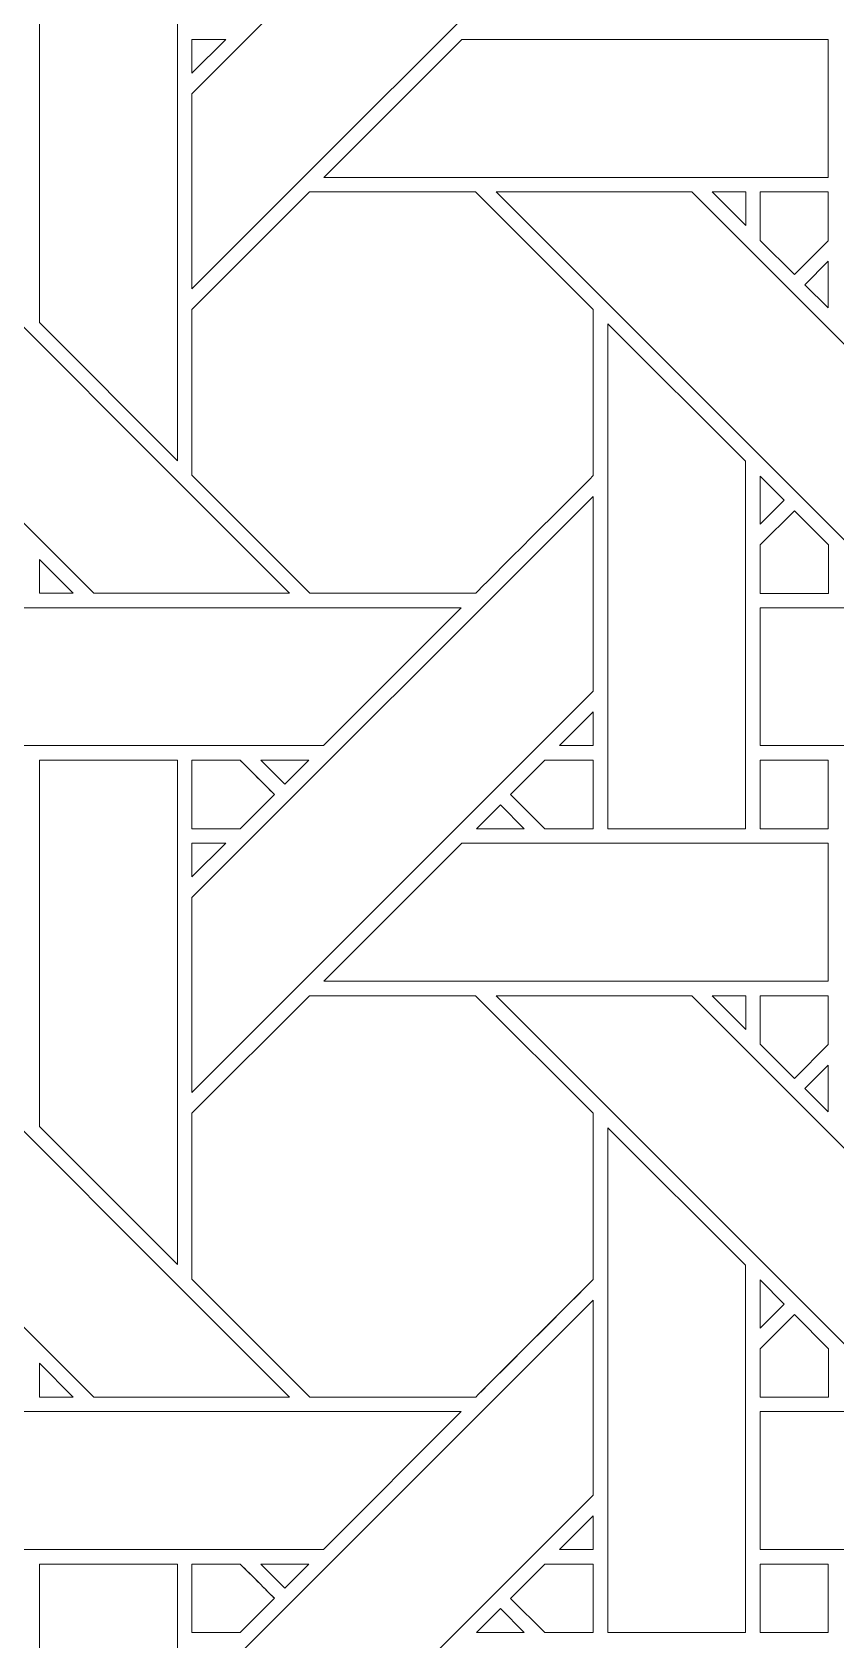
# Model space of a CAD drawing. Header units: inches. Extents: x 4.9 to 19.9, y 1.6 to 16.6.
# Drawn here: x 7.688 to 8.637, y 9.046 to 10.943 of the extents above; entities that cross this region are included whole.
import ezdxf

# ---------------------------------------------------------------- set-up
doc = ezdxf.new("R2010")
doc.units = ezdxf.units.IN
doc.header["$MEASUREMENT"] = 0
doc.layers.add('Design', color=7, linetype='Continuous', lineweight=0)

msp = doc.modelspace()

# ---------------------------------------------------------------- linework, layer by layer
at = {"layer": 'Design'}
for points, knots in [([(4.882854037814669, 16.59476386176223), (4.882854037814669, 16.59476386176223), (4.882854037814669, 1.594763861762152), (4.882854037814669, 1.594763861762152), (4.882854037814669, 1.594763861762152), (19.88285319010416, 1.594763861762152), (19.88285319010416, 1.594763861762152), (19.88285319010416, 1.594763861762152), (19.88285319010416, 16.59476386176223), (19.88285319010416, 16.59476386176223), (19.88285319010416, 16.59476386176223), (4.882854037814669, 16.59476386176223), (4.882854037814669, 16.59476386176223)], [0, 0, 0, 0, 1, 1, 1, 2, 2, 2, 3, 3, 3, 4, 4, 4, 4]), ([(5.683952837729848, 15.79366501657361), (5.683952837729848, 15.79366501657361), (5.683952837729848, 2.395862706950664), (5.683952837729848, 2.395862706950664), (5.683952837729848, 2.395862706950664), (19.08175439018904, 2.395862706950664), (19.08175439018904, 2.395862706950664), (19.08175439018904, 2.395862706950664), (19.08175439018904, 15.79366501657361), (19.08175439018904, 15.79366501657361), (19.08175439018904, 15.79366501657361), (5.683952837729848, 15.79366501657361), (5.683952837729848, 15.79366501657361)], [0, 0, 0, 0, 1, 1, 1, 2, 2, 2, 3, 3, 3, 4, 4, 4, 4]), ([(7.8767581515842, 10.87054612901475), (7.8767581515842, 10.87054612901475), (8.350429111056858, 11.34413486056857), (8.350429111056858, 11.34413486056857), (8.350429111056858, 11.34413486056857), (8.350429111056858, 11.11409929063585), (8.350429111056858, 11.11409929063585), (8.350429111056858, 11.11409929063585), (7.8767581515842, 10.64044867621527), (7.8767581515842, 10.64044867621527), (7.8767581515842, 10.64044867621527), (7.8767581515842, 10.87054612901475), (7.8767581515842, 10.87054612901475)], [0, 0, 0, 0, 1, 1, 1, 2, 2, 2, 3, 3, 3, 4, 4, 4, 4]), ([(7.859613206651475, 11.03264702690972), (7.859613206651475, 11.03264702690972), (7.859613206651475, 10.43753729926215), (7.859613206651475, 10.43753729926215), (7.859613206651475, 10.43753729926215), (7.696695115831162, 10.60045454237196), (7.696695115831162, 10.60045454237196), (7.696695115831162, 10.60045454237196), (7.696695115831162, 11.03264702690972), (7.696695115831162, 11.03264702690972), (7.696695115831162, 11.03264702690972), (7.859613206651475, 11.03264702690972), (7.859613206651475, 11.03264702690972)], [0, 0, 0, 0, 1, 1, 1, 2, 2, 2, 3, 3, 3, 4, 4, 4, 4]), ([(7.91658952501085, 10.93473731146918), (7.91658952501085, 10.93473731146918), (7.8767581515842, 10.89490593804253), (7.8767581515842, 10.89490593804253), (7.8767581515842, 10.89490593804253), (7.8767581515842, 10.93473731146918), (7.8767581515842, 10.93473731146918), (7.8767581515842, 10.93473731146918), (7.91658952501085, 10.93473731146918), (7.91658952501085, 10.93473731146918)], [0, 0, 0, 0, 1, 1, 1, 2, 2, 2, 3, 3, 3, 3]), ([(8.19544728597005, 10.93472968207465), (8.19544728597005, 10.93472968207465), (8.627877977159288, 10.93472968207465), (8.627877977159288, 10.93472968207465), (8.627877977159288, 10.93472968207465), (8.627877977159288, 10.77190738254123), (8.627877977159288, 10.77190738254123), (8.627877977159288, 10.77190738254123), (8.032591078016493, 10.77190738254123), (8.032591078016493, 10.77190738254123), (8.032591078016493, 10.77190738254123), (8.19544728597005, 10.93472968207465), (8.19544728597005, 10.93472968207465)], [0, 0, 0, 0, 1, 1, 1, 2, 2, 2, 3, 3, 3, 4, 4, 4, 4]), ([(7.518123202853732, 10.75478956434462), (7.518123202853732, 10.75478956434462), (7.991772969563801, 10.28113979763455), (7.991772969563801, 10.28113979763455), (7.991772969563801, 10.28113979763455), (7.760737101236978, 10.28113979763455), (7.760737101236978, 10.28113979763455), (7.760737101236978, 10.28113979763455), (7.287182278103298, 10.75478956434462), (7.287182278103298, 10.75478956434462), (7.287182278103298, 10.75478956434462), (7.518123202853732, 10.75478956434462), (7.518123202853732, 10.75478956434462)], [0, 0, 0, 0, 1, 1, 1, 2, 2, 2, 3, 3, 3, 4, 4, 4, 4]), ([(8.01541561550564, 10.75478786892361), (8.01541561550564, 10.75478786892361), (8.211630079481337, 10.75478786892361), (8.211630079481337, 10.75478786892361), (8.211630079481337, 10.75478786892361), (8.350378248426649, 10.61606682671441), (8.350378248426649, 10.61606682671441), (8.350378248426649, 10.61606682671441), (8.350378248426649, 10.41985236273871), (8.350378248426649, 10.41985236273871), (8.332578870985243, 10.40191735161675), (8.220651414659288, 10.29017723931206), (8.211667378743488, 10.28116522894965), (8.211667378743488, 10.28116522894965), (8.015956454806858, 10.28116522894965), (8.015956454806858, 10.28116522894965), (8.015956454806858, 10.28116522894965), (7.876714918348524, 10.42040337456597), (7.876714918348524, 10.42040337456597), (7.876714918348524, 10.42040337456597), (7.876714918348524, 10.61607021755642), (7.876714918348524, 10.61607021755642), (7.876714918348524, 10.61607021755642), (8.01541561550564, 10.75478786892361), (8.01541561550564, 10.75478786892361)], [0, 0, 0, 0, 1, 1, 1, 2, 2, 2, 3, 3, 3, 4, 4, 4, 5, 5, 5, 6, 6, 6, 7, 7, 7, 8, 8, 8, 8]), ([(7.876714918348524, 10.61607021755642), (7.876714918348524, 10.61607021755642), (8.01541561550564, 10.75478786892361), (8.01541561550564, 10.75478786892361), (8.01541561550564, 10.75478786892361), (8.211630079481337, 10.75478786892361), (8.211630079481337, 10.75478786892361), (8.211630079481337, 10.75478786892361), (8.350378248426649, 10.61606682671441), (8.350378248426649, 10.61606682671441), (8.350378248426649, 10.61606682671441), (8.350378248426649, 10.41985236273871), (8.350378248426649, 10.41985236273871), (8.332538180881077, 10.40188344319661), (8.220631069607204, 10.29014926486545), (8.211667378743488, 10.28116522894965), (8.211667378743488, 10.28116522894965), (8.015956454806858, 10.28116522894965), (8.015956454806858, 10.28116522894965), (8.015956454806858, 10.28116522894965), (7.876714918348524, 10.42040337456597), (7.876714918348524, 10.42040337456597), (7.876714918348524, 10.42040337456597), (7.876714918348524, 10.61607021755642), (7.876714918348524, 10.61607021755642)], [0, 0, 0, 0, 1, 1, 1, 2, 2, 2, 3, 3, 3, 4, 4, 4, 5, 5, 5, 6, 6, 6, 7, 7, 7, 8, 8, 8, 8]), ([(8.466851976182724, 10.75478956434462), (8.466851976182724, 10.75478956434462), (8.940494961208765, 10.28113979763455), (8.940494961208765, 10.28113979763455), (8.940494961208765, 10.28113979763455), (8.709465874565971, 10.28113979763455), (8.709465874565971, 10.28113979763455), (8.709465874565971, 10.28113979763455), (8.235904269748264, 10.75478956434462), (8.235904269748264, 10.75478956434462), (8.235904269748264, 10.75478956434462), (8.466851976182724, 10.75478956434462), (8.466851976182724, 10.75478956434462)], [0, 0, 0, 0, 1, 1, 1, 2, 2, 2, 3, 3, 3, 4, 4, 4, 4]), ([(8.530409918891058, 10.75478278266059), (8.530409918891058, 10.75478278266059), (8.530409918891058, 10.71495140923394), (8.530409918891058, 10.71495140923394), (8.530409918891058, 10.71495140923394), (8.490966796875, 10.75478278266059), (8.490966796875, 10.75478278266059), (8.490966796875, 10.75478278266059), (8.530409918891058, 10.75478278266059), (8.530409918891058, 10.75478278266059)], [0, 0, 0, 0, 1, 1, 1, 2, 2, 2, 3, 3, 3, 3]), ([(8.62783728705512, 10.75480482313368), (8.62783728705512, 10.75480482313368), (8.62783728705512, 10.69720543755425), (8.62783728705512, 10.69720543755425), (8.62783728705512, 10.69720543755425), (8.58790757921007, 10.65725877549913), (8.58790757921007, 10.65725877549913), (8.58790757921007, 10.65725877549913), (8.54757605658637, 10.69759707980685), (8.54757605658637, 10.69759707980685), (8.54757605658637, 10.69759707980685), (8.54757605658637, 10.75480482313368), (8.54757605658637, 10.75480482313368), (8.54757605658637, 10.75480482313368), (8.62783728705512, 10.75480482313368), (8.62783728705512, 10.75480482313368)], [0, 0, 0, 0, 1, 1, 1, 2, 2, 2, 3, 3, 3, 4, 4, 4, 5, 5, 5, 5]), ([(8.58790757921007, 10.65725877549913), (8.58790757921007, 10.65725877549913), (8.54757605658637, 10.69759707980685), (8.54757605658637, 10.69759707980685), (8.54757605658637, 10.69759707980685), (8.54757605658637, 10.75480482313368), (8.54757605658637, 10.75480482313368), (8.54757605658637, 10.75480482313368), (8.62783728705512, 10.75480482313368), (8.62783728705512, 10.75480482313368), (8.62783728705512, 10.75480482313368), (8.62783728705512, 10.69720543755425), (8.62783728705512, 10.69720543755425), (8.62783728705512, 10.69720543755425), (8.58790757921007, 10.65725877549913), (8.58790757921007, 10.65725877549913)], [0, 0, 0, 0, 1, 1, 1, 2, 2, 2, 3, 3, 3, 4, 4, 4, 5, 5, 5, 5]), ([(8.627877977159288, 10.67294311523437), (8.627877977159288, 10.67294311523437), (8.627877977159288, 10.61778344048394), (8.627877977159288, 10.61778344048394), (8.627877977159288, 10.61778344048394), (8.60011461046007, 10.6451661851671), (8.60011461046007, 10.6451661851671), (8.60011461046007, 10.6451661851671), (8.627877977159288, 10.67294311523437), (8.627877977159288, 10.67294311523437)], [0, 0, 0, 0, 1, 1, 1, 2, 2, 2, 3, 3, 3, 3]), ([(8.530328538682724, 10.43682946099175), (8.530328538682724, 10.43682946099175), (8.530328538682724, 10.00313991970486), (8.530328538682724, 10.00313991970486), (8.530328538682724, 10.00313991970486), (8.367567274305555, 10.00313991970486), (8.367567274305555, 10.00313991970486), (8.367567274305555, 10.00313991970486), (8.367567274305555, 10.59896426730685), (8.367567274305555, 10.59896426730685), (8.367567274305555, 10.59896426730685), (8.530328538682724, 10.43682946099175), (8.530328538682724, 10.43682946099175)], [0, 0, 0, 0, 1, 1, 1, 2, 2, 2, 3, 3, 3, 4, 4, 4, 4]), ([(8.54763709174262, 10.36257849799262), (8.54763709174262, 10.36257849799262), (8.54763709174262, 10.4193369547526), (8.54763709174262, 10.4193369547526), (8.54763709174262, 10.4193369547526), (8.57582261827257, 10.39075639512804), (8.57582261827257, 10.39075639512804), (8.57582261827257, 10.39075639512804), (8.54763709174262, 10.36257849799262), (8.54763709174262, 10.36257849799262)], [0, 0, 0, 0, 1, 1, 1, 2, 2, 2, 3, 3, 3, 3]), ([(7.8767581515842, 9.92181650797526), (7.8767581515842, 9.92181650797526), (8.350429111056858, 10.39540523952908), (8.350429111056858, 10.39540523952908), (8.350429111056858, 10.39540523952908), (8.350429111056858, 10.16536966959635), (8.350429111056858, 10.16536966959635), (8.350429111056858, 10.16536966959635), (7.8767581515842, 9.691719902886282), (7.8767581515842, 9.691719902886282), (7.8767581515842, 9.691719902886282), (7.8767581515842, 9.92181650797526), (7.8767581515842, 9.92181650797526)], [0, 0, 0, 0, 1, 1, 1, 2, 2, 2, 3, 3, 3, 4, 4, 4, 4]), ([(8.54759301079644, 10.28092363145616), (8.54759301079644, 10.28092363145616), (8.54759301079644, 10.3382093641493), (8.54759301079644, 10.3382093641493), (8.54759301079644, 10.3382093641493), (8.587921142578125, 10.378540886773), (8.587921142578125, 10.378540886773), (8.587921142578125, 10.378540886773), (8.628248426649305, 10.33821614583333), (8.628248426649305, 10.33821614583333), (8.628248426649305, 10.33821614583333), (8.628248426649305, 10.28092363145616), (8.628248426649305, 10.28092363145616), (8.628248426649305, 10.28092363145616), (8.54759301079644, 10.28092363145616), (8.54759301079644, 10.28092363145616)], [0, 0, 0, 0, 1, 1, 1, 2, 2, 2, 3, 3, 3, 4, 4, 4, 5, 5, 5, 5]), ([(8.587921142578125, 10.378540886773), (8.587921142578125, 10.378540886773), (8.628248426649305, 10.33821614583333), (8.628248426649305, 10.33821614583333), (8.628248426649305, 10.33821614583333), (8.628248426649305, 10.28092363145616), (8.628248426649305, 10.28092363145616), (8.628248426649305, 10.28092363145616), (8.54759301079644, 10.28092363145616), (8.54759301079644, 10.28092363145616), (8.54759301079644, 10.28092363145616), (8.54759301079644, 10.3382093641493), (8.54759301079644, 10.3382093641493), (8.54759301079644, 10.3382093641493), (8.587921142578125, 10.378540886773), (8.587921142578125, 10.378540886773)], [0, 0, 0, 0, 1, 1, 1, 2, 2, 2, 3, 3, 3, 4, 4, 4, 5, 5, 5, 5]), ([(7.696811252170138, 10.28113301595052), (7.696811252170138, 10.28113301595052), (7.696811252170138, 10.3209228515625), (7.696811252170138, 10.3209228515625), (7.696811252170138, 10.3209228515625), (7.73653327094184, 10.28113301595052), (7.73653327094184, 10.28113301595052), (7.73653327094184, 10.28113301595052), (7.696811252170138, 10.28113301595052), (7.696811252170138, 10.28113301595052)], [0, 0, 0, 0, 1, 1, 1, 2, 2, 2, 3, 3, 3, 3]), ([(7.598908318413627, 10.10119205050998), (7.598908318413627, 10.10119205050998), (7.598908318413627, 10.26387871636284), (7.598908318413627, 10.26387871636284), (7.598908318413627, 10.26387871636284), (8.19460974799262, 10.26387871636284), (8.19460974799262, 10.26387871636284), (8.19460974799262, 10.26387871636284), (8.031876458062065, 10.10119205050998), (8.031876458062065, 10.10119205050998), (8.031876458062065, 10.10119205050998), (7.598908318413627, 10.10119205050998), (7.598908318413627, 10.10119205050998)], [0, 0, 0, 0, 1, 1, 1, 2, 2, 2, 3, 3, 3, 4, 4, 4, 4]), ([(8.54763709174262, 10.10119205050998), (8.54763709174262, 10.10119205050998), (8.54763709174262, 10.26387871636284), (8.54763709174262, 10.26387871636284), (8.54763709174262, 10.26387871636284), (9.143346150716145, 10.26387871636284), (9.143346150716145, 10.26387871636284), (9.143346150716145, 10.26387871636284), (8.980605231391058, 10.10119205050998), (8.980605231391058, 10.10119205050998), (8.980605231391058, 10.10119205050998), (8.54763709174262, 10.10119205050998), (8.54763709174262, 10.10119205050998)], [0, 0, 0, 0, 1, 1, 1, 2, 2, 2, 3, 3, 3, 4, 4, 4, 4]), ([(8.310658772786457, 10.10121239556206), (8.310658772786457, 10.10121239556206), (8.350435892740885, 10.14098273383246), (8.350435892740885, 10.14098273383246), (8.350435892740885, 10.14098273383246), (8.350435892740885, 10.10121239556206), (8.350435892740885, 10.10121239556206), (8.350435892740885, 10.10121239556206), (8.310658772786457, 10.10121239556206), (8.310658772786457, 10.10121239556206)], [0, 0, 0, 0, 1, 1, 1, 2, 2, 2, 3, 3, 3, 3]), ([(7.859613206651475, 10.08392418755425), (7.859613206651475, 10.08392418755425), (7.859613206651475, 9.488807678222656), (7.859613206651475, 9.488807678222656), (7.859613206651475, 9.488807678222656), (7.696695115831162, 9.651725769042969), (7.696695115831162, 9.651725769042969), (7.696695115831162, 9.651725769042969), (7.696695115831162, 10.08392418755425), (7.696695115831162, 10.08392418755425), (7.696695115831162, 10.08392418755425), (7.859613206651475, 10.08392418755425), (7.859613206651475, 10.08392418755425)], [0, 0, 0, 0, 1, 1, 1, 2, 2, 2, 3, 3, 3, 4, 4, 4, 4]), ([(7.933779398600259, 10.08393266465929), (7.938918219672308, 10.07882097032335), (7.969693501790364, 10.04800499810112), (7.974117702907985, 10.0435807969835), (7.974117702907985, 10.0435807969835), (7.933691236707899, 10.00315772162543), (7.933691236707899, 10.00315772162543), (7.933691236707899, 10.00315772162543), (7.876714918348524, 10.00315772162543), (7.876714918348524, 10.00315772162543), (7.876714918348524, 10.00315772162543), (7.876714918348524, 10.08393266465929), (7.876714918348524, 10.08393266465929), (7.876714918348524, 10.08393266465929), (7.933779398600259, 10.08393266465929), (7.933779398600259, 10.08393266465929)], [0, 0, 0, 0, 1, 1, 1, 2, 2, 2, 3, 3, 3, 4, 4, 4, 5, 5, 5, 5]), ([(7.974117702907985, 10.0435807969835), (7.974117702907985, 10.0435807969835), (7.933691236707899, 10.00315772162543), (7.933691236707899, 10.00315772162543), (7.933691236707899, 10.00315772162543), (7.876714918348524, 10.00315772162543), (7.876714918348524, 10.00315772162543), (7.876714918348524, 10.00315772162543), (7.876714918348524, 10.08393266465929), (7.876714918348524, 10.08393266465929), (7.876714918348524, 10.08393266465929), (7.933779398600259, 10.08393266465929), (7.933779398600259, 10.08393266465929), (7.939033508300781, 10.07870568169487), (7.969829983181423, 10.04786173502604), (7.974117702907985, 10.0435807969835)], [0, 0, 0, 0, 1, 1, 1, 2, 2, 2, 3, 3, 3, 4, 4, 4, 5, 5, 5, 5]), ([(7.958183288574218, 10.08392418755425), (7.958183288574218, 10.08392418755425), (8.014649285210503, 10.08392418755425), (8.014649285210503, 10.08392418755425), (8.014649285210503, 10.08392418755425), (7.986362033420138, 10.05573950873481), (7.986362033420138, 10.05573950873481), (7.986362033420138, 10.05573950873481), (7.958183288574218, 10.08392418755425), (7.958183288574218, 10.08392418755425)], [0, 0, 0, 0, 1, 1, 1, 2, 2, 2, 3, 3, 3, 3]), ([(8.29327901204427, 10.00314754909939), (8.29327901204427, 10.00314754909939), (8.252920362684462, 10.04352654351128), (8.252920362684462, 10.04352654351128), (8.252920362684462, 10.04352654351128), (8.293346828884548, 10.08395300971137), (8.293346828884548, 10.08395300971137), (8.293346828884548, 10.08395300971137), (8.350391811794704, 10.08395300971137), (8.350391811794704, 10.08395300971137), (8.350391811794704, 10.08395300971137), (8.350391811794704, 10.00314754909939), (8.350391811794704, 10.00314754909939), (8.350391811794704, 10.00314754909939), (8.29327901204427, 10.00314754909939), (8.29327901204427, 10.00314754909939)], [0, 0, 0, 0, 1, 1, 1, 2, 2, 2, 3, 3, 3, 4, 4, 4, 5, 5, 5, 5]), ([(8.252920362684462, 10.04352654351128), (8.252920362684462, 10.04352654351128), (8.293346828884548, 10.08395300971137), (8.293346828884548, 10.08395300971137), (8.293346828884548, 10.08395300971137), (8.350391811794704, 10.08395300971137), (8.350391811794704, 10.08395300971137), (8.350391811794704, 10.08395300971137), (8.350391811794704, 10.00314754909939), (8.350391811794704, 10.00314754909939), (8.350391811794704, 10.00314754909939), (8.29327901204427, 10.00314754909939), (8.29327901204427, 10.00314754909939), (8.29327901204427, 10.00314754909939), (8.252920362684462, 10.04352654351128), (8.252920362684462, 10.04352654351128)], [0, 0, 0, 0, 1, 1, 1, 2, 2, 2, 3, 3, 3, 4, 4, 4, 5, 5, 5, 5]), ([(8.547596401638454, 10.00314754909939), (8.547596401638454, 10.00314754909939), (8.547596401638454, 10.08393266465929), (8.547596401638454, 10.08393266465929), (8.547596401638454, 10.08393266465929), (8.62783728705512, 10.08393266465929), (8.62783728705512, 10.08393266465929), (8.62783728705512, 10.08393266465929), (8.62783728705512, 10.00314754909939), (8.62783728705512, 10.00314754909939), (8.62783728705512, 10.00314754909939), (8.547596401638454, 10.00314754909939), (8.547596401638454, 10.00314754909939)], [0, 0, 0, 0, 1, 1, 1, 2, 2, 2, 3, 3, 3, 4, 4, 4, 4]), ([(8.547596401638454, 10.08393266465929), (8.547596401638454, 10.08393266465929), (8.62783728705512, 10.08393266465929), (8.62783728705512, 10.08393266465929), (8.62783728705512, 10.08393266465929), (8.62783728705512, 10.00314754909939), (8.62783728705512, 10.00314754909939), (8.62783728705512, 10.00314754909939), (8.547596401638454, 10.00314754909939), (8.547596401638454, 10.00314754909939), (8.547596401638454, 10.00314754909939), (8.547596401638454, 10.08393266465929), (8.547596401638454, 10.08393266465929)], [0, 0, 0, 0, 1, 1, 1, 2, 2, 2, 3, 3, 3, 4, 4, 4, 4]), ([(8.269092135959202, 10.00313991970486), (8.269092135959202, 10.00313991970486), (8.21258544921875, 10.00313991970486), (8.21258544921875, 10.00313991970486), (8.21258544921875, 10.00313991970486), (8.240845574273003, 10.03140004475911), (8.240845574273003, 10.03140004475911), (8.240845574273003, 10.03140004475911), (8.269092135959202, 10.00313991970486), (8.269092135959202, 10.00313991970486)], [0, 0, 0, 0, 1, 1, 1, 2, 2, 2, 3, 3, 3, 3]), ([(7.91658952501085, 9.986007690429688), (7.91658952501085, 9.986007690429688), (7.8767581515842, 9.94618394639757), (7.8767581515842, 9.94618394639757), (7.8767581515842, 9.94618394639757), (7.8767581515842, 9.986007690429688), (7.8767581515842, 9.986007690429688), (7.8767581515842, 9.986007690429688), (7.91658952501085, 9.986007690429688), (7.91658952501085, 9.986007690429688)], [0, 0, 0, 0, 1, 1, 1, 2, 2, 2, 3, 3, 3, 3]), ([(8.19544728597005, 9.986000908745657), (8.19544728597005, 9.986000908745657), (8.627877977159288, 9.986000908745657), (8.627877977159288, 9.986000908745657), (8.627877977159288, 9.986000908745657), (8.627877977159288, 9.823185390896265), (8.627877977159288, 9.823185390896265), (8.627877977159288, 9.823185390896265), (8.032591078016493, 9.823185390896265), (8.032591078016493, 9.823185390896265), (8.032591078016493, 9.823185390896265), (8.19544728597005, 9.986000908745657), (8.19544728597005, 9.986000908745657)], [0, 0, 0, 0, 1, 1, 1, 2, 2, 2, 3, 3, 3, 4, 4, 4, 4]), ([(7.518123202853732, 9.806060791015625), (7.518123202853732, 9.806060791015625), (7.991766187879774, 9.332411024305555), (7.991766187879774, 9.332411024305555), (7.991766187879774, 9.332411024305555), (7.760737101236978, 9.332411024305555), (7.760737101236978, 9.332411024305555), (7.760737101236978, 9.332411024305555), (7.287182278103298, 9.806060791015625), (7.287182278103298, 9.806060791015625), (7.287182278103298, 9.806060791015625), (7.518123202853732, 9.806060791015625), (7.518123202853732, 9.806060791015625)], [0, 0, 0, 0, 1, 1, 1, 2, 2, 2, 3, 3, 3, 4, 4, 4, 4]), ([(8.01541561550564, 9.8060548570421), (8.01541561550564, 9.8060548570421), (8.211630079481337, 9.8060548570421), (8.211630079481337, 9.8060548570421), (8.211630079481337, 9.8060548570421), (8.350378248426649, 9.667333814832899), (8.350378248426649, 9.667333814832899), (8.350378248426649, 9.667333814832899), (8.350378248426649, 9.47111596001519), (8.350378248426649, 9.47111596001519), (8.332578870985243, 9.453181796603731), (8.2206548055013, 9.341440836588541), (8.211670769585503, 9.332429673936632), (8.211670769585503, 9.332429673936632), (8.015956454806858, 9.332429673936632), (8.015956454806858, 9.332429673936632), (8.015956454806858, 9.332429673936632), (7.876714918348524, 9.471671210394964), (7.876714918348524, 9.471671210394964), (7.876714918348524, 9.471671210394964), (7.876714918348524, 9.667333814832899), (7.876714918348524, 9.667333814832899), (7.876714918348524, 9.667333814832899), (8.01541561550564, 9.8060548570421), (8.01541561550564, 9.8060548570421)], [0, 0, 0, 0, 1, 1, 1, 2, 2, 2, 3, 3, 3, 4, 4, 4, 5, 5, 5, 6, 6, 6, 7, 7, 7, 8, 8, 8, 8]), ([(7.876714918348524, 9.667333814832899), (7.876714918348524, 9.667333814832899), (8.01541561550564, 9.8060548570421), (8.01541561550564, 9.8060548570421), (8.01541561550564, 9.8060548570421), (8.211630079481337, 9.8060548570421), (8.211630079481337, 9.8060548570421), (8.211630079481337, 9.8060548570421), (8.350378248426649, 9.667333814832899), (8.350378248426649, 9.667333814832899), (8.350378248426649, 9.667333814832899), (8.350378248426649, 9.47111596001519), (8.350378248426649, 9.47111596001519), (8.332796732584635, 9.45341322157118), (8.220838758680555, 9.341631571451822), (8.211670769585503, 9.332429673936632), (8.211670769585503, 9.332429673936632), (8.015956454806858, 9.332429673936632), (8.015956454806858, 9.332429673936632), (8.015956454806858, 9.332429673936632), (7.876714918348524, 9.471671210394964), (7.876714918348524, 9.471671210394964), (7.876714918348524, 9.471671210394964), (7.876714918348524, 9.667333814832899), (7.876714918348524, 9.667333814832899)], [0, 0, 0, 0, 1, 1, 1, 2, 2, 2, 3, 3, 3, 4, 4, 4, 5, 5, 5, 6, 6, 6, 7, 7, 7, 8, 8, 8, 8]), ([(8.466851976182724, 9.806060791015625), (8.466851976182724, 9.806060791015625), (8.940494961208765, 9.332411024305555), (8.940494961208765, 9.332411024305555), (8.940494961208765, 9.332411024305555), (8.709465874565971, 9.332411024305555), (8.709465874565971, 9.332411024305555), (8.709465874565971, 9.332411024305555), (8.235904269748264, 9.806060791015625), (8.235904269748264, 9.806060791015625), (8.235904269748264, 9.806060791015625), (8.466851976182724, 9.806060791015625), (8.466851976182724, 9.806060791015625)], [0, 0, 0, 0, 1, 1, 1, 2, 2, 2, 3, 3, 3, 4, 4, 4, 4]), ([(8.530409918891058, 9.806054009331596), (8.530409918891058, 9.806054009331596), (8.530409918891058, 9.766229417588974), (8.530409918891058, 9.766229417588974), (8.530409918891058, 9.766229417588974), (8.490966796875, 9.806054009331596), (8.490966796875, 9.806054009331596), (8.490966796875, 9.806054009331596), (8.530409918891058, 9.806054009331596), (8.530409918891058, 9.806054009331596)], [0, 0, 0, 0, 1, 1, 1, 2, 2, 2, 3, 3, 3, 3]), ([(8.62783728705512, 9.806068420410156), (8.62783728705512, 9.806068420410156), (8.62783728705512, 9.748469882541231), (8.62783728705512, 9.748469882541231), (8.62783728705512, 9.748469882541231), (8.58790757921007, 9.70852322048611), (8.58790757921007, 9.70852322048611), (8.58790757921007, 9.70852322048611), (8.54757605658637, 9.748860677083332), (8.54757605658637, 9.748860677083332), (8.54757605658637, 9.748860677083332), (8.54757605658637, 9.806068420410156), (8.54757605658637, 9.806068420410156), (8.54757605658637, 9.806068420410156), (8.62783728705512, 9.806068420410156), (8.62783728705512, 9.806068420410156)], [0, 0, 0, 0, 1, 1, 1, 2, 2, 2, 3, 3, 3, 4, 4, 4, 5, 5, 5, 5]), ([(8.58790757921007, 9.70852322048611), (8.58790757921007, 9.70852322048611), (8.54757605658637, 9.748860677083332), (8.54757605658637, 9.748860677083332), (8.54757605658637, 9.748860677083332), (8.54757605658637, 9.806068420410156), (8.54757605658637, 9.806068420410156), (8.54757605658637, 9.806068420410156), (8.62783728705512, 9.806068420410156), (8.62783728705512, 9.806068420410156), (8.62783728705512, 9.806068420410156), (8.62783728705512, 9.748469882541231), (8.62783728705512, 9.748469882541231), (8.62783728705512, 9.748469882541231), (8.58790757921007, 9.70852322048611), (8.58790757921007, 9.70852322048611)], [0, 0, 0, 0, 1, 1, 1, 2, 2, 2, 3, 3, 3, 4, 4, 4, 5, 5, 5, 5]), ([(8.627877977159288, 9.724213494194878), (8.627877977159288, 9.724213494194878), (8.627877977159288, 9.669054667154947), (8.627877977159288, 9.669054667154947), (8.627877977159288, 9.669054667154947), (8.60011461046007, 9.696436564127604), (8.60011461046007, 9.696436564127604), (8.60011461046007, 9.696436564127604), (8.627877977159288, 9.724213494194878), (8.627877977159288, 9.724213494194878)], [0, 0, 0, 0, 1, 1, 1, 2, 2, 2, 3, 3, 3, 3]), ([(8.530328538682724, 9.488099839952257), (8.530328538682724, 9.488099839952257), (8.530328538682724, 9.05441708034939), (8.530328538682724, 9.05441708034939), (8.530328538682724, 9.05441708034939), (8.367567274305555, 9.05441708034939), (8.367567274305555, 9.05441708034939), (8.367567274305555, 9.05441708034939), (8.367567274305555, 9.650241427951388), (8.367567274305555, 9.650241427951388), (8.367567274305555, 9.650241427951388), (8.530328538682724, 9.488099839952257), (8.530328538682724, 9.488099839952257)], [0, 0, 0, 0, 1, 1, 1, 2, 2, 2, 3, 3, 3, 4, 4, 4, 4]), ([(8.54763709174262, 9.413848876953125), (8.54763709174262, 9.413848876953125), (8.54763709174262, 9.47060055202908), (8.54763709174262, 9.47060055202908), (8.54763709174262, 9.47060055202908), (8.57582261827257, 9.442027621799044), (8.57582261827257, 9.442027621799044), (8.57582261827257, 9.442027621799044), (8.54763709174262, 9.413848876953125), (8.54763709174262, 9.413848876953125)], [0, 0, 0, 0, 1, 1, 1, 2, 2, 2, 3, 3, 3, 3]), ([(7.8767581515842, 8.973094516330294), (7.8767581515842, 8.973094516330294), (8.350429111056858, 9.446676466200087), (8.350429111056858, 9.446676466200087), (8.350429111056858, 9.446676466200087), (8.350429111056858, 9.21664089626736), (8.350429111056858, 9.21664089626736), (8.350429111056858, 9.21664089626736), (7.8767581515842, 8.74299791124132), (7.8767581515842, 8.74299791124132), (7.8767581515842, 8.74299791124132), (7.8767581515842, 8.973094516330294), (7.8767581515842, 8.973094516330294)], [0, 0, 0, 0, 1, 1, 1, 2, 2, 2, 3, 3, 3, 4, 4, 4, 4]), ([(8.54759301079644, 9.332187228732638), (8.54759301079644, 9.332187228732638), (8.54759301079644, 9.389473809136282), (8.54759301079644, 9.389473809136282), (8.54759301079644, 9.389473809136282), (8.587921142578125, 9.429804484049479), (8.587921142578125, 9.429804484049479), (8.587921142578125, 9.429804484049479), (8.628248426649305, 9.389480590820312), (8.628248426649305, 9.389480590820312), (8.628248426649305, 9.389480590820312), (8.628248426649305, 9.332187228732638), (8.628248426649305, 9.332187228732638), (8.628248426649305, 9.332187228732638), (8.54759301079644, 9.332187228732638), (8.54759301079644, 9.332187228732638)], [0, 0, 0, 0, 1, 1, 1, 2, 2, 2, 3, 3, 3, 4, 4, 4, 5, 5, 5, 5]), ([(8.587921142578125, 9.429804484049479), (8.587921142578125, 9.429804484049479), (8.628248426649305, 9.389480590820312), (8.628248426649305, 9.389480590820312), (8.628248426649305, 9.389480590820312), (8.628248426649305, 9.332187228732638), (8.628248426649305, 9.332187228732638), (8.628248426649305, 9.332187228732638), (8.54759301079644, 9.332187228732638), (8.54759301079644, 9.332187228732638), (8.54759301079644, 9.332187228732638), (8.54759301079644, 9.389473809136282), (8.54759301079644, 9.389473809136282), (8.54759301079644, 9.389473809136282), (8.587921142578125, 9.429804484049479), (8.587921142578125, 9.429804484049479)], [0, 0, 0, 0, 1, 1, 1, 2, 2, 2, 3, 3, 3, 4, 4, 4, 5, 5, 5, 5]), ([(7.696811252170138, 9.332404242621527), (7.696811252170138, 9.332404242621527), (7.696811252170138, 9.372200859917532), (7.696811252170138, 9.372200859917532), (7.696811252170138, 9.372200859917532), (7.73653327094184, 9.332404242621527), (7.73653327094184, 9.332404242621527), (7.73653327094184, 9.332404242621527), (7.696811252170138, 9.332404242621527), (7.696811252170138, 9.332404242621527)], [0, 0, 0, 0, 1, 1, 1, 2, 2, 2, 3, 3, 3, 3]), ([(7.598908318413627, 9.152463277180988), (7.598908318413627, 9.152463277180988), (7.598908318413627, 9.315156724717882), (7.598908318413627, 9.315156724717882), (7.598908318413627, 9.315156724717882), (8.19460974799262, 9.315156724717882), (8.19460974799262, 9.315156724717882), (8.19460974799262, 9.315156724717882), (8.031876458062065, 9.152463277180988), (8.031876458062065, 9.152463277180988), (8.031876458062065, 9.152463277180988), (7.598908318413627, 9.152463277180988), (7.598908318413627, 9.152463277180988)], [0, 0, 0, 0, 1, 1, 1, 2, 2, 2, 3, 3, 3, 4, 4, 4, 4]), ([(8.54763709174262, 9.152463277180988), (8.54763709174262, 9.152463277180988), (8.54763709174262, 9.315156724717882), (8.54763709174262, 9.315156724717882), (8.54763709174262, 9.315156724717882), (9.143339369032118, 9.315156724717882), (9.143339369032118, 9.315156724717882), (9.143339369032118, 9.315156724717882), (8.980605231391058, 9.152463277180988), (8.980605231391058, 9.152463277180988), (8.980605231391058, 9.152463277180988), (8.54763709174262, 9.152463277180988), (8.54763709174262, 9.152463277180988)], [0, 0, 0, 0, 1, 1, 1, 2, 2, 2, 3, 3, 3, 4, 4, 4, 4]), ([(8.310665554470486, 9.152483622233072), (8.310665554470486, 9.152483622233072), (8.350435892740885, 9.192253112792969), (8.350435892740885, 9.192253112792969), (8.350435892740885, 9.192253112792969), (8.350435892740885, 9.152483622233072), (8.350435892740885, 9.152483622233072), (8.350435892740885, 9.152483622233072), (8.310665554470486, 9.152483622233072), (8.310665554470486, 9.152483622233072)], [0, 0, 0, 0, 1, 1, 1, 2, 2, 2, 3, 3, 3, 3]), ([(7.859613206651475, 9.13519541422526), (7.859613206651475, 9.13519541422526), (7.859613206651475, 8.54008568657769), (7.859613206651475, 8.54008568657769), (7.859613206651475, 8.54008568657769), (7.696695115831162, 8.7030029296875), (7.696695115831162, 8.7030029296875), (7.696695115831162, 8.7030029296875), (7.696695115831162, 9.13519541422526), (7.696695115831162, 9.13519541422526), (7.696695115831162, 9.13519541422526), (7.859613206651475, 9.13519541422526), (7.859613206651475, 9.13519541422526)], [0, 0, 0, 0, 1, 1, 1, 2, 2, 2, 3, 3, 3, 4, 4, 4, 4]), ([(7.933779398600259, 9.135196261935763), (7.938918219672308, 9.130084567599825), (7.96969011094835, 9.099268595377604), (7.974114312065971, 9.094844394259981), (7.974114312065971, 9.094844394259981), (7.933691236707899, 9.054421318901907), (7.933691236707899, 9.054421318901907), (7.933691236707899, 9.054421318901907), (7.876714918348524, 9.054421318901907), (7.876714918348524, 9.054421318901907), (7.876714918348524, 9.054421318901907), (7.876714918348524, 9.135196261935763), (7.876714918348524, 9.135196261935763), (7.876714918348524, 9.135196261935763), (7.933779398600259, 9.135196261935763), (7.933779398600259, 9.135196261935763)], [0, 0, 0, 0, 1, 1, 1, 2, 2, 2, 3, 3, 3, 4, 4, 4, 5, 5, 5, 5]), ([(7.95831298828125, 9.11070590549045), (7.964274936252169, 9.104737175835503), (7.96995629204644, 9.099003261990015), (7.974114312065971, 9.094844394259981), (7.974114312065971, 9.094844394259981), (7.933691236707899, 9.054421318901907), (7.933691236707899, 9.054421318901907), (7.933691236707899, 9.054421318901907), (7.876714918348524, 9.054421318901907), (7.876714918348524, 9.054421318901907), (7.876714918348524, 9.054421318901907), (7.876714918348524, 9.135196261935763), (7.876714918348524, 9.135196261935763), (7.876714918348524, 9.135196261935763), (7.933779398600259, 9.135196261935763), (7.933779398600259, 9.135196261935763), (7.933779398600259, 9.135196261935763), (7.95831298828125, 9.11070590549045), (7.95831298828125, 9.11070590549045)], [0, 0, 0, 0, 1, 1, 1, 2, 2, 2, 3, 3, 3, 4, 4, 4, 5, 5, 5, 6, 6, 6, 6]), ([(7.958183288574218, 9.13519541422526), (7.958183288574218, 9.13519541422526), (8.014649285210503, 9.13519541422526), (8.014649285210503, 9.13519541422526), (8.014649285210503, 9.13519541422526), (7.986368815104166, 9.107009887695312), (7.986368815104166, 9.107009887695312), (7.986368815104166, 9.107009887695312), (7.958183288574218, 9.13519541422526), (7.958183288574218, 9.13519541422526)], [0, 0, 0, 0, 1, 1, 1, 2, 2, 2, 3, 3, 3, 3]), ([(8.29327901204427, 9.054414537217882), (8.29327901204427, 9.054414537217882), (8.252920362684462, 9.09479014078776), (8.252920362684462, 9.09479014078776), (8.252920362684462, 9.09479014078776), (8.293350219726562, 9.135216606987846), (8.293350219726562, 9.135216606987846), (8.293350219726562, 9.135216606987846), (8.350391811794704, 9.135216606987846), (8.350391811794704, 9.135216606987846), (8.350391811794704, 9.135216606987846), (8.350391811794704, 9.054414537217882), (8.350391811794704, 9.054414537217882), (8.350391811794704, 9.054414537217882), (8.29327901204427, 9.054414537217882), (8.29327901204427, 9.054414537217882)], [0, 0, 0, 0, 1, 1, 1, 2, 2, 2, 3, 3, 3, 4, 4, 4, 5, 5, 5, 5]), ([(8.252920362684462, 9.09479014078776), (8.252920362684462, 9.09479014078776), (8.293350219726562, 9.135216606987846), (8.293350219726562, 9.135216606987846), (8.293350219726562, 9.135216606987846), (8.350391811794704, 9.135216606987846), (8.350391811794704, 9.135216606987846), (8.350391811794704, 9.135216606987846), (8.350391811794704, 9.054414537217882), (8.350391811794704, 9.054414537217882), (8.350391811794704, 9.054414537217882), (8.29327901204427, 9.054414537217882), (8.29327901204427, 9.054414537217882), (8.29327901204427, 9.054414537217882), (8.252920362684462, 9.09479014078776), (8.252920362684462, 9.09479014078776)], [0, 0, 0, 0, 1, 1, 1, 2, 2, 2, 3, 3, 3, 4, 4, 4, 5, 5, 5, 5]), ([(8.547596401638454, 9.054407755533854), (8.547596401638454, 9.054407755533854), (8.547596401638454, 9.135196261935763), (8.547596401638454, 9.135196261935763), (8.547596401638454, 9.135196261935763), (8.62783728705512, 9.135196261935763), (8.62783728705512, 9.135196261935763), (8.62783728705512, 9.135196261935763), (8.62783728705512, 9.054407755533854), (8.62783728705512, 9.054407755533854), (8.62783728705512, 9.054407755533854), (8.547596401638454, 9.054407755533854), (8.547596401638454, 9.054407755533854)], [0, 0, 0, 0, 1, 1, 1, 2, 2, 2, 3, 3, 3, 4, 4, 4, 4]), ([(8.547596401638454, 9.135196261935763), (8.547596401638454, 9.135196261935763), (8.62783728705512, 9.135196261935763), (8.62783728705512, 9.135196261935763), (8.62783728705512, 9.135196261935763), (8.62783728705512, 9.054407755533854), (8.62783728705512, 9.054407755533854), (8.62783728705512, 9.054407755533854), (8.547596401638454, 9.054407755533854), (8.547596401638454, 9.054407755533854), (8.547596401638454, 9.054407755533854), (8.547596401638454, 9.135196261935763), (8.547596401638454, 9.135196261935763)], [0, 0, 0, 0, 1, 1, 1, 2, 2, 2, 3, 3, 3, 4, 4, 4, 4]), ([(8.269085354275173, 9.05441708034939), (8.269085354275173, 9.05441708034939), (8.21258544921875, 9.05441708034939), (8.21258544921875, 9.05441708034939), (8.21258544921875, 9.05441708034939), (8.240845574273003, 9.08266364203559), (8.240845574273003, 9.08266364203559), (8.240845574273003, 9.08266364203559), (8.269085354275173, 9.05441708034939), (8.269085354275173, 9.05441708034939)], [0, 0, 0, 0, 1, 1, 1, 2, 2, 2, 3, 3, 3, 3])]:
    msp.add_open_spline(points, degree=3, knots=knots, dxfattribs=at)

doc.saveas('drawing.dxf')
